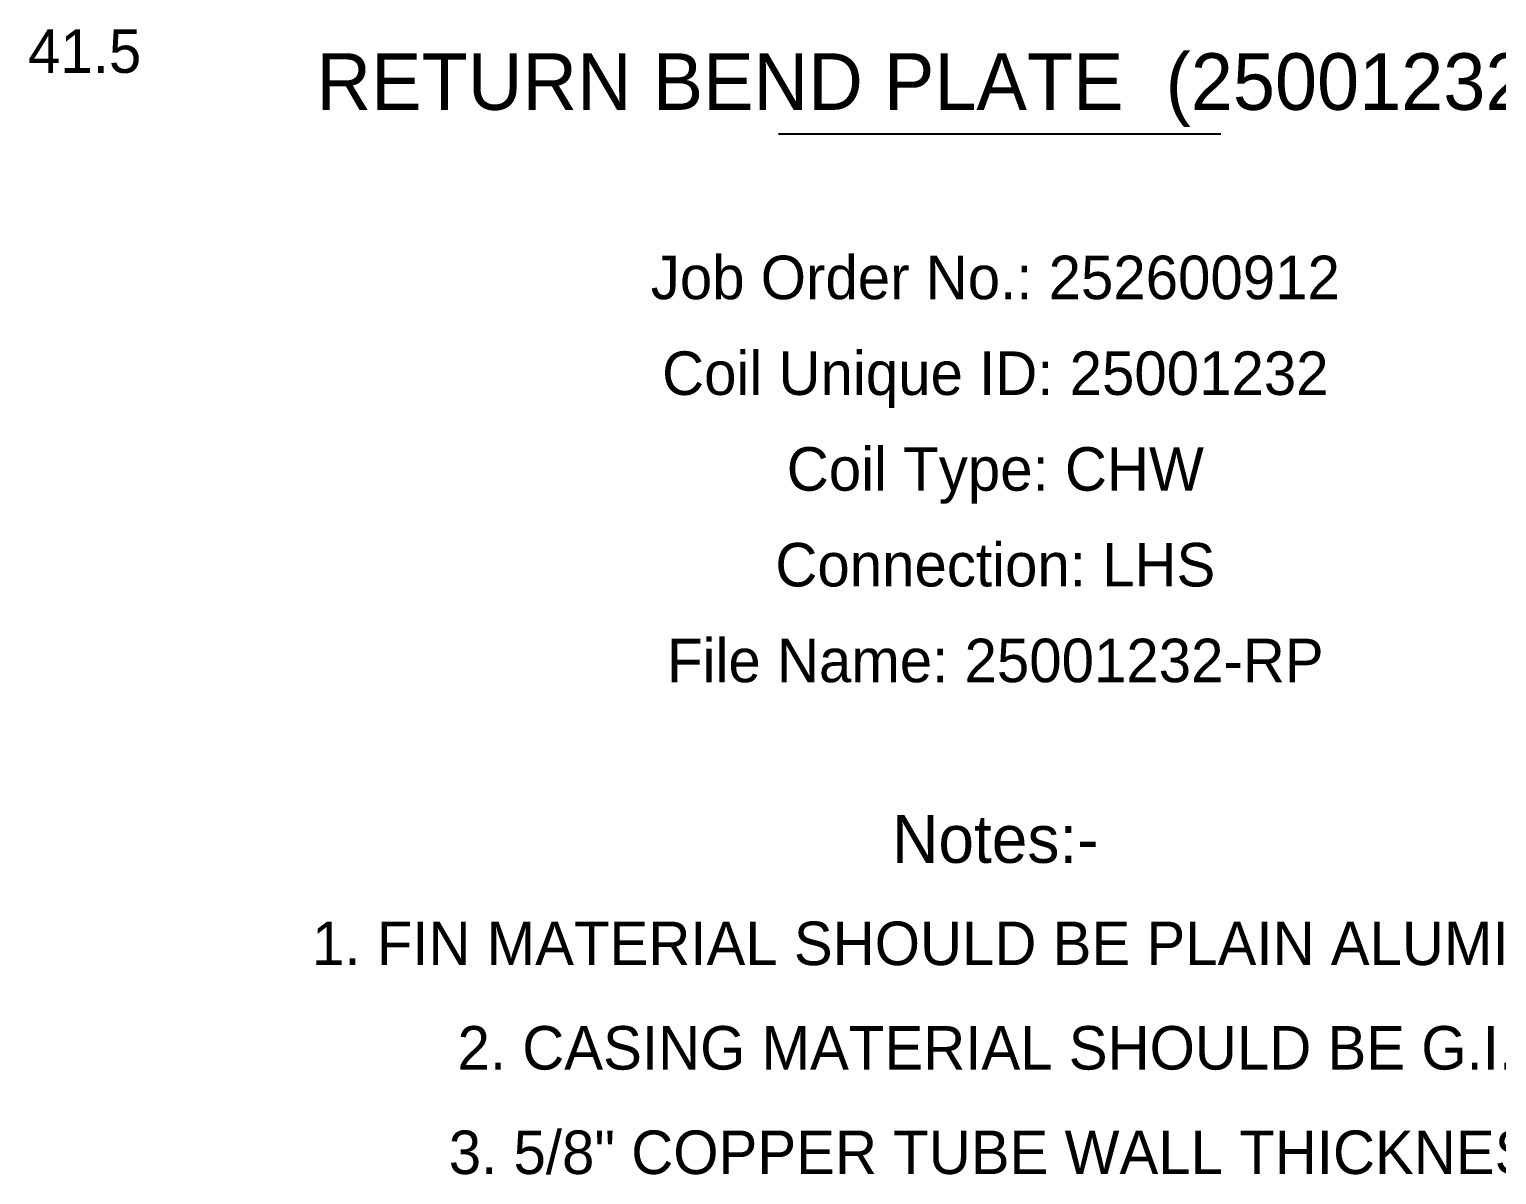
# Model space of a CAD drawing. Header units: millimetres. Extents: x 0 to 689, y -1000001 to 2212.
# Drawn here: x 128 to 465.2, y 3.9 to 267 of the extents above; entities that cross this region are included whole.
import ezdxf
from ezdxf.enums import TextEntityAlignment as Align

# ---------------------------------------------------------------- set-up
doc = ezdxf.new("R2010")
doc.units = ezdxf.units.MM
doc.layers.add('DRAWING', color=7, linetype='Continuous')
doc.layers.add('TEXT', color=7, linetype='Continuous')

msp = doc.modelspace()

# ---------------------------------------------------------------- linework, layer by layer
at = {"layer": 'DRAWING', "linetype": 'CONTINUOUS', "true_color": 0x111111}
msp.add_line((300.18, 243), (401.82, 243), dxfattribs=at)

# ---------------------------------------------------------------- texts
at = {"layer": 'TEXT', "true_color": 0xff6a00}
msp.add_text('41.5', height=10, dxfattribs=at).set_placement((140.75, 262), align=Align.MIDDLE_CENTER)
at = {"layer": 'TEXT', "true_color": 0x111111}
for s, height, p in [('RETURN BEND PLATE  (25001232-RP)', 13, (351, 255)), ('Job Order No.: 252600912', 10, (350, 210)), ('Coil Unique ID: 25001232', 10, (350, 188)), ('Coil Type: CHW', 10, (350, 166)), ('Connection: LHS', 10, (350, 144)), ('File Name: 25001232-RP', 10, (350, 122)), ('Notes:-', 11, (350, 81)), ('1. FIN MATERIAL SHOULD BE PLAIN ALUMINIUM (0.11MM THICKNESS).', 10, (420, 57)), ('2. CASING MATERIAL SHOULD BE G.I. - 1.50MM THICKNESS.', 10, (420, 33)), ('3. 5/8" COPPER TUBE WALL THICKNESS SHOULD BE 0.4 MM.', 10, (420, 9))]:
    msp.add_text(s, height=height, dxfattribs=at).set_placement(p, align=Align.MIDDLE_CENTER)

doc.saveas('drawing.dxf')
